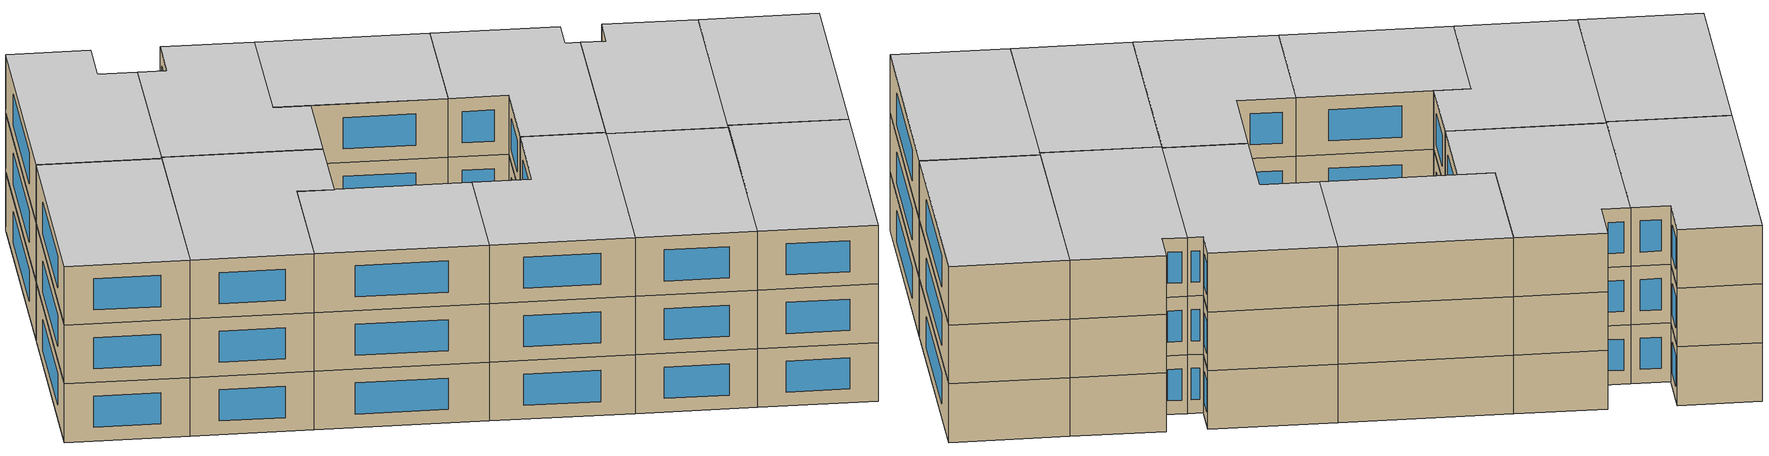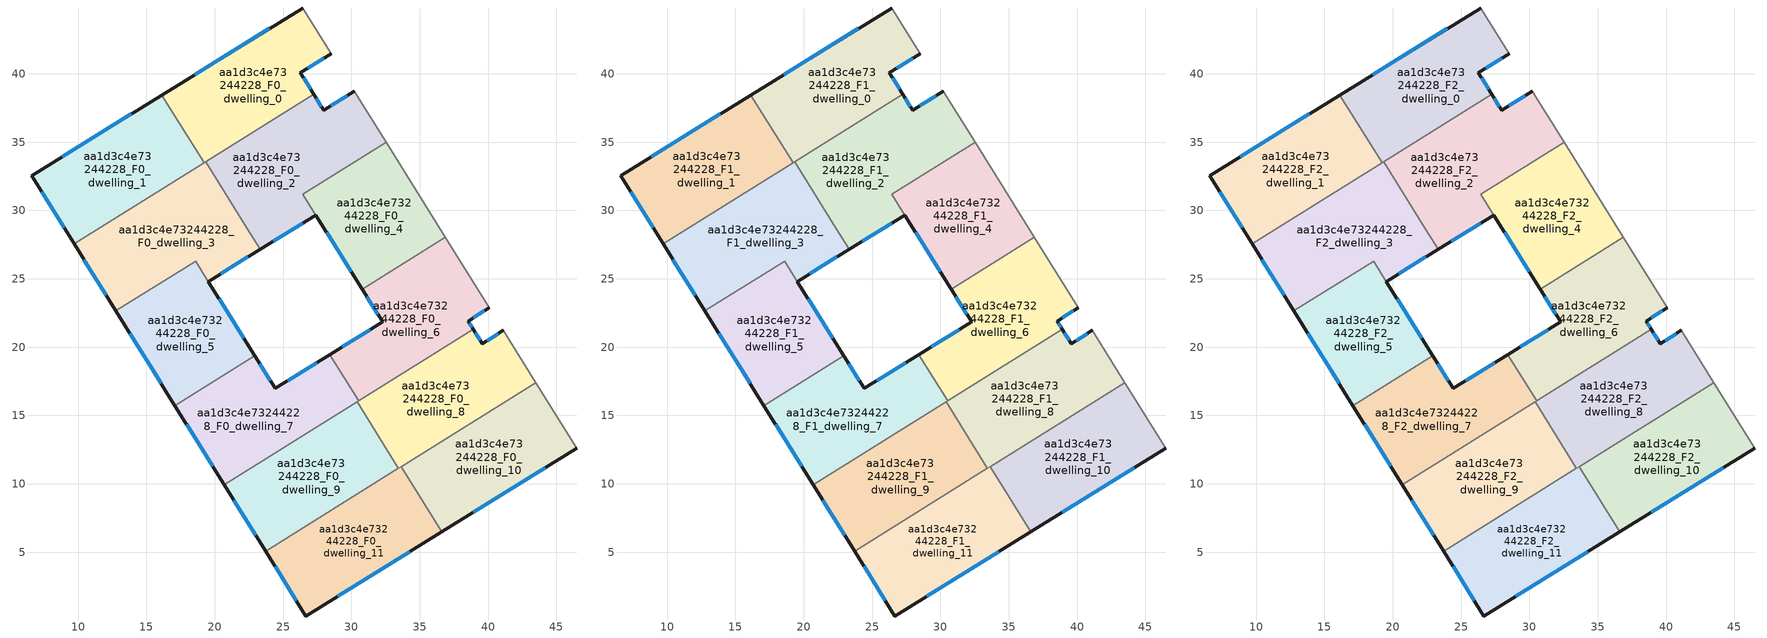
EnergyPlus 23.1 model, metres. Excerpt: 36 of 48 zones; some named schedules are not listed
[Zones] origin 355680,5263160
aa1d3c4e73244228_F0_dwelling_0
 floor ground (EU_floor_Construction): 26.42,44.82 28.52,41.46 26.27,40.07 27.25,38.49 19.22,33.49 16.13,38.44 z0
 wall outside (EU_wall_Construction): 26.42,44.82 16.13,38.44 / 27.25,38.49 26.27,40.07 28.52,41.46 z0:3
 wall adiabatic (EU_wall_Construction): 28.52,41.46 26.42,44.82 z0:3
 wall to aa1d3c4e73244228_F0_dwelling_1 (EU_wall_Construction): 16.13,38.44 19.22,33.49 z0:3
 wall to aa1d3c4e73244228_F0_dwelling_2 (EU_wall_Construction): 19.34,33.56 27.25,38.49 z0:3
 wall to aa1d3c4e73244228_F0_dwelling_3 (EU_wall_Construction): 19.22,33.49 19.34,33.56 z0:3
 window (EU_Window_Construction): 24,43.32 18.55,39.94 / 26.8,40.4 27.99,41.13 / 27.02,38.86 26.5,39.7 z0.7:2.3
aa1d3c4e73244228_F0_dwelling_1
 floor ground (EU_floor_Construction): 16.13,38.44 19.22,33.49 9.71,27.56 6.6,32.55 z0
 wall outside (EU_wall_Construction): 16.13,38.44 6.6,32.55 9.71,27.56 z0:3
 wall to aa1d3c4e73244228_F0_dwelling_3 (EU_wall_Construction): 9.71,27.56 19.22,33.49 z0:3
 window (EU_Window_Construction): 7.33,31.38 8.98,28.73 / 13.89,37.06 8.84,33.93 z0.7:2.3
aa1d3c4e73244228_F0_dwelling_10
 floor ground (EU_floor_Construction): 43.5,17.41 46.49,12.61 36.61,6.48 33.63,11.26 z0
 wall outside (EU_wall_Construction): 36.61,6.48 46.49,12.61 z0:3
 wall adiabatic (EU_wall_Construction): 46.49,12.61 43.5,17.41 z0:3
 wall to aa1d3c4e73244228_F0_dwelling_11 (EU_wall_Construction): 33.63,11.26 36.61,6.48 z0:3
 wall to aa1d3c4e73244228_F0_dwelling_8 (EU_wall_Construction): 43.5,17.41 33.63,11.26 z0:3
 window (EU_Window_Construction): 38.93,7.92 44.17,11.17 z0.7:2.3
aa1d3c4e73244228_F0_dwelling_11
 floor ground (EU_floor_Construction): 33.63,11.26 36.61,6.48 26.67,0.33 23.71,5.08 z0
 wall outside (EU_wall_Construction): 23.71,5.08 26.67,0.33 36.61,6.48 z0:3
 wall to aa1d3c4e73244228_F0_dwelling_9 (EU_wall_Construction): 33.44,11.14 23.71,5.08 z0:3
 wall to aa1d3c4e73244228_F0_dwelling_8 (EU_wall_Construction): 33.63,11.26 33.44,11.14 z0:3
 window (EU_Window_Construction): 29.01,1.77 34.27,5.04 / 24.41,3.97 25.98,1.45 z0.7:2.3
aa1d3c4e73244228_F0_dwelling_2
 floor ground (EU_floor_Construction): 30.22,38.72 32.55,34.97 26.45,31.17 27.39,29.67 23.33,27.15 19.34,33.56 27.25,38.49 27.98,37.33 z0
 wall outside (EU_wall_Construction): 30.22,38.72 27.98,37.33 27.25,38.49 / 23.33,27.15 27.39,29.67 z0:3
 wall adiabatic (EU_wall_Construction): 32.55,34.97 30.22,38.72 z0:3
 wall to aa1d3c4e73244228_F0_dwelling_4 (EU_wall_Construction): 26.45,31.18 32.55,34.97 / 27.39,29.67 26.45,31.17 z0:3
 wall to aa1d3c4e73244228_F0_dwelling_3 (EU_wall_Construction): 19.34,33.56 22.39,28.65 23.32,27.15 z0:3
 window (EU_Window_Construction): 27.81,37.6 27.42,38.22 / 29.69,38.39 28.5,37.65 / 24.28,27.74 26.44,29.08 z0.7:2.3
aa1d3c4e73244228_F0_dwelling_3
 floor ground (EU_floor_Construction): 19.34,33.56 22.39,28.65 23.32,27.15 19.53,24.8 18.6,26.29 12.77,22.65 9.71,27.56 z0
 wall outside (EU_wall_Construction): 19.53,24.8 23.32,27.15 / 9.71,27.56 12.77,22.65 z0:3
 wall to aa1d3c4e73244228_F0_dwelling_5 (EU_wall_Construction): 12.77,22.65 18.6,26.29 19.53,24.8 z0:3
 window (EU_Window_Construction): 20.42,25.35 22.43,26.6 / 10.43,26.41 12.05,23.81 z0.7:2.3
aa1d3c4e73244228_F0_dwelling_4
 floor ground (EU_floor_Construction): 32.55,34.97 36.87,28.04 30.78,24.24 26.45,31.17 z0
 wall outside (EU_wall_Construction): 27.39,29.67 30.78,24.24 z0:3
 wall adiabatic (EU_wall_Construction): 36.87,28.04 32.55,34.97 z0:3
 wall to aa1d3c4e73244228_F0_dwelling_6 (EU_wall_Construction): 30.78,24.24 36.87,28.04 z0:3
 window (EU_Window_Construction): 28.19,28.39 29.98,25.52 z0.7:2.3
aa1d3c4e73244228_F0_dwelling_5
 floor ground (EU_floor_Construction): 18.6,26.29 22.93,19.36 17.09,15.72 12.77,22.65 z0
 wall outside (EU_wall_Construction): 12.77,22.65 17.09,15.72 / 22.93,19.36 19.53,24.8 z0:3
 wall to aa1d3c4e73244228_F0_dwelling_7 (EU_wall_Construction): 17.09,15.72 22.93,19.36 z0:3
 window (EU_Window_Construction): 13.78,21.02 16.07,17.35 / 22.13,20.64 20.33,23.52 z0.7:2.3
aa1d3c4e73244228_F0_dwelling_6
 floor ground (EU_floor_Construction): 36.87,28.04 40.09,22.87 38.54,21.91 38.92,21.3 30.52,16.07 28.41,19.45 32.28,21.84 30.78,24.24 z0
 wall outside (EU_wall_Construction): 30.78,24.24 32.28,21.84 28.41,19.45 / 38.92,21.3 38.54,21.91 40.09,22.87 z0:3
 wall to aa1d3c4e73244228_F0_dwelling_7 (EU_wall_Construction): 28.41,19.45 30.52,16.07 z0:3
 wall adiabatic (EU_wall_Construction): 40.09,22.87 36.87,28.04 z0:3
 wall to aa1d3c4e73244228_F0_dwelling_8 (EU_wall_Construction): 30.52,16.07 38.92,21.3 z0:3
 window (EU_Window_Construction): 31.37,21.28 29.32,20.01 / 31.13,23.68 31.92,22.41 / 38.9,22.14 39.73,22.65 / 38.83,21.44 38.63,21.77 z0.7:2.3
aa1d3c4e73244228_F0_dwelling_7
 floor ground (EU_floor_Construction): 28.41,19.45 30.52,16.07 20.69,9.94 17.09,15.72 22.93,19.36 24.42,16.98 z0
 wall outside (EU_wall_Construction): 28.41,19.45 24.42,16.98 22.93,19.36 / 17.09,15.72 20.69,9.94 z0:3
 wall to aa1d3c4e73244228_F0_dwelling_9 (EU_wall_Construction): 20.69,9.94 30.41,16 z0:3
 wall to aa1d3c4e73244228_F0_dwelling_8 (EU_wall_Construction): 30.41,16 30.52,16.07 z0:3
 window (EU_Window_Construction): 24.07,17.54 23.28,18.8 / 27.48,18.87 25.36,17.56 / 17.93,14.36 19.84,11.3 z0.7:2.3
aa1d3c4e73244228_F0_dwelling_8
 floor ground (EU_floor_Construction): 41.12,21.22 43.5,17.41 33.44,11.14 30.41,16 38.92,21.3 39.57,20.26 z0
 wall outside (EU_wall_Construction): 41.12,21.22 39.57,20.26 38.92,21.3 z0:3
 wall to aa1d3c4e73244228_F0_dwelling_9 (EU_wall_Construction): 30.41,16 33.44,11.14 z0:3
 wall adiabatic (EU_wall_Construction): 43.5,17.41 41.12,21.22 z0:3
 window (EU_Window_Construction): 39.41,20.5 39.07,21.06 / 40.76,21 39.93,20.49 z0.7:2.3
aa1d3c4e73244228_F0_dwelling_9
 floor ground (EU_floor_Construction): 30.41,16 33.44,11.14 23.71,5.08 20.69,9.94 z0
 wall outside (EU_wall_Construction): 20.69,9.94 23.71,5.08 z0:3
 window (EU_Window_Construction): 21.4,8.8 23,6.22 z0.7:2.3
aa1d3c4e73244228_F1_dwelling_0
 floor to aa1d3c4e73244228_F0_dwelling_0 (EU_floor_Construction): 26.42,44.82 28.52,41.46 26.27,40.07 27.25,38.49 19.22,33.49 16.13,38.44 z3
 wall outside (EU_wall_Construction): 26.42,44.82 16.13,38.44 / 27.25,38.49 26.27,40.07 28.52,41.46 z3:6
 wall adiabatic (EU_wall_Construction): 28.52,41.46 26.42,44.82 z3:6
 wall to aa1d3c4e73244228_F1_dwelling_1 (EU_wall_Construction): 16.13,38.44 19.22,33.49 z3:6
 wall to aa1d3c4e73244228_F1_dwelling_2 (EU_wall_Construction): 19.34,33.56 27.25,38.49 z3:6
 wall to aa1d3c4e73244228_F1_dwelling_3 (EU_wall_Construction): 19.22,33.49 19.34,33.56 z3:6
 window (EU_Window_Construction): 24,43.32 18.55,39.94 / 26.8,40.4 27.99,41.13 / 27.02,38.86 26.5,39.7 z3.7:5.3
aa1d3c4e73244228_F1_dwelling_1
 floor to aa1d3c4e73244228_F0_dwelling_1 (EU_floor_Construction): 16.13,38.44 19.22,33.49 9.71,27.56 6.6,32.55 z3
 wall outside (EU_wall_Construction): 16.13,38.44 6.6,32.55 9.71,27.56 z3:6
 wall to aa1d3c4e73244228_F1_dwelling_3 (EU_wall_Construction): 9.71,27.56 19.22,33.49 z3:6
 window (EU_Window_Construction): 7.33,31.38 8.98,28.73 / 13.89,37.06 8.84,33.93 z3.7:5.3
aa1d3c4e73244228_F1_dwelling_10
 floor to aa1d3c4e73244228_F0_dwelling_10 (EU_floor_Construction): 43.5,17.41 46.49,12.61 36.61,6.48 33.63,11.26 z3
 wall outside (EU_wall_Construction): 36.61,6.48 46.49,12.61 z3:6
 wall adiabatic (EU_wall_Construction): 46.49,12.61 43.5,17.41 z3:6
 wall to aa1d3c4e73244228_F1_dwelling_11 (EU_wall_Construction): 33.63,11.26 36.61,6.48 z3:6
 wall to aa1d3c4e73244228_F1_dwelling_8 (EU_wall_Construction): 43.5,17.41 33.63,11.26 z3:6
 window (EU_Window_Construction): 38.93,7.92 44.17,11.17 z3.7:5.3
aa1d3c4e73244228_F1_dwelling_11
 floor to aa1d3c4e73244228_F0_dwelling_11 (EU_floor_Construction): 33.63,11.26 36.61,6.48 26.67,0.33 23.71,5.08 z3
 wall outside (EU_wall_Construction): 23.71,5.08 26.67,0.33 36.61,6.48 z3:6
 wall to aa1d3c4e73244228_F1_dwelling_9 (EU_wall_Construction): 33.44,11.14 23.71,5.08 z3:6
 wall to aa1d3c4e73244228_F1_dwelling_8 (EU_wall_Construction): 33.63,11.26 33.44,11.14 z3:6
 window (EU_Window_Construction): 29.01,1.77 34.27,5.04 / 24.41,3.97 25.98,1.45 z3.7:5.3
aa1d3c4e73244228_F1_dwelling_2
 floor to aa1d3c4e73244228_F0_dwelling_2 (EU_floor_Construction): 30.22,38.72 32.55,34.97 26.45,31.17 27.39,29.67 23.33,27.15 19.34,33.56 27.25,38.49 27.98,37.33 z3
 wall outside (EU_wall_Construction): 30.22,38.72 27.98,37.33 27.25,38.49 / 23.33,27.15 27.39,29.67 z3:6
 wall adiabatic (EU_wall_Construction): 32.55,34.97 30.22,38.72 z3:6
 wall to aa1d3c4e73244228_F1_dwelling_4 (EU_wall_Construction): 26.45,31.18 32.55,34.97 / 27.39,29.67 26.45,31.17 z3:6
 wall to aa1d3c4e73244228_F1_dwelling_3 (EU_wall_Construction): 19.34,33.56 22.39,28.65 23.32,27.15 z3:6
 window (EU_Window_Construction): 27.81,37.6 27.42,38.22 / 29.69,38.39 28.5,37.65 / 24.28,27.74 26.44,29.08 z3.7:5.3
aa1d3c4e73244228_F1_dwelling_3
 floor to aa1d3c4e73244228_F0_dwelling_3 (EU_floor_Construction): 19.34,33.56 22.39,28.65 23.32,27.15 19.53,24.8 18.6,26.29 12.77,22.65 9.71,27.56 z3
 wall outside (EU_wall_Construction): 19.53,24.8 23.32,27.15 / 9.71,27.56 12.77,22.65 z3:6
 wall to aa1d3c4e73244228_F1_dwelling_5 (EU_wall_Construction): 12.77,22.65 18.6,26.29 19.53,24.8 z3:6
 window (EU_Window_Construction): 20.42,25.35 22.43,26.6 / 10.43,26.41 12.05,23.81 z3.7:5.3
aa1d3c4e73244228_F1_dwelling_4
 floor to aa1d3c4e73244228_F0_dwelling_4 (EU_floor_Construction): 32.55,34.97 36.87,28.04 30.78,24.24 26.45,31.18 z3
 wall outside (EU_wall_Construction): 27.39,29.67 30.78,24.24 z3:6
 wall adiabatic (EU_wall_Construction): 36.87,28.04 32.55,34.97 z3:6
 wall to aa1d3c4e73244228_F1_dwelling_6 (EU_wall_Construction): 30.78,24.24 36.87,28.04 z3:6
 window (EU_Window_Construction): 28.19,28.39 29.98,25.52 z3.7:5.3
aa1d3c4e73244228_F1_dwelling_5
 floor to aa1d3c4e73244228_F0_dwelling_5 (EU_floor_Construction): 18.6,26.29 22.93,19.36 17.09,15.72 12.77,22.65 z3
 wall outside (EU_wall_Construction): 12.77,22.65 17.09,15.72 / 22.93,19.36 19.53,24.8 z3:6
 wall to aa1d3c4e73244228_F1_dwelling_7 (EU_wall_Construction): 17.09,15.72 22.93,19.36 z3:6
 window (EU_Window_Construction): 13.78,21.02 16.07,17.35 / 22.13,20.64 20.33,23.52 z3.7:5.3
aa1d3c4e73244228_F1_dwelling_6
 floor to aa1d3c4e73244228_F0_dwelling_6 (EU_floor_Construction): 36.87,28.04 40.09,22.87 38.54,21.91 38.92,21.3 30.52,16.07 28.41,19.45 32.28,21.84 30.78,24.24 z3
 wall outside (EU_wall_Construction): 30.78,24.24 32.28,21.84 28.41,19.45 / 38.92,21.3 38.54,21.91 40.09,22.87 z3:6
 wall to aa1d3c4e73244228_F1_dwelling_7 (EU_wall_Construction): 28.41,19.45 30.52,16.07 z3:6
 wall adiabatic (EU_wall_Construction): 40.09,22.87 36.87,28.04 z3:6
 wall to aa1d3c4e73244228_F1_dwelling_8 (EU_wall_Construction): 30.52,16.07 38.92,21.3 z3:6
 window (EU_Window_Construction): 31.37,21.28 29.32,20.01 / 31.13,23.68 31.92,22.41 / 38.9,22.14 39.73,22.65 / 38.83,21.44 38.63,21.77 z3.7:5.3
aa1d3c4e73244228_F1_dwelling_7
 floor to aa1d3c4e73244228_F0_dwelling_7 (EU_floor_Construction): 28.41,19.45 30.52,16.07 20.69,9.94 17.09,15.72 22.93,19.36 24.42,16.98 z3
 wall outside (EU_wall_Construction): 28.41,19.45 24.42,16.98 22.93,19.36 / 17.09,15.72 20.69,9.94 z3:6
 wall to aa1d3c4e73244228_F1_dwelling_9 (EU_wall_Construction): 20.69,9.94 30.41,16 z3:6
 wall to aa1d3c4e73244228_F1_dwelling_8 (EU_wall_Construction): 30.41,16 30.52,16.07 z3:6
 window (EU_Window_Construction): 24.07,17.54 23.28,18.8 / 27.48,18.87 25.36,17.56 / 17.93,14.36 19.84,11.3 z3.7:5.3
aa1d3c4e73244228_F1_dwelling_8
 floor to aa1d3c4e73244228_F0_dwelling_8 (EU_floor_Construction): 41.12,21.22 43.5,17.41 33.44,11.14 30.41,16 38.92,21.3 39.57,20.26 z3
 wall outside (EU_wall_Construction): 41.12,21.22 39.57,20.26 38.92,21.3 z3:6
 wall to aa1d3c4e73244228_F1_dwelling_9 (EU_wall_Construction): 30.41,16 33.44,11.14 z3:6
 wall adiabatic (EU_wall_Construction): 43.5,17.41 41.12,21.22 z3:6
 window (EU_Window_Construction): 39.41,20.5 39.07,21.06 / 40.76,21 39.93,20.49 z3.7:5.3
aa1d3c4e73244228_F1_dwelling_9
 floor to aa1d3c4e73244228_F0_dwelling_9 (EU_floor_Construction): 30.41,16 33.44,11.14 23.71,5.08 20.69,9.94 z3
 wall outside (EU_wall_Construction): 20.69,9.94 23.71,5.08 z3:6
 window (EU_Window_Construction): 21.4,8.8 23,6.22 z3.7:5.3
aa1d3c4e73244228_F2_dwelling_0
 floor to aa1d3c4e73244228_F1_dwelling_0 (EU_floor_Construction): 26.42,44.82 28.52,41.46 26.27,40.07 27.25,38.49 19.22,33.49 16.13,38.44 z6
 wall outside (EU_wall_Construction): 26.42,44.82 16.13,38.44 / 27.25,38.49 26.27,40.07 28.52,41.46 z6:9
 wall adiabatic (EU_wall_Construction): 28.52,41.46 26.42,44.82 z6:9
 wall to aa1d3c4e73244228_F2_dwelling_1 (EU_wall_Construction): 16.13,38.44 19.22,33.49 z6:9
 wall to aa1d3c4e73244228_F2_dwelling_2 (EU_wall_Construction): 19.34,33.56 27.25,38.49 z6:9
 wall to aa1d3c4e73244228_F2_dwelling_3 (EU_wall_Construction): 19.22,33.49 19.34,33.56 z6:9
 window (EU_Window_Construction): 24,43.32 18.55,39.94 / 26.8,40.4 27.99,41.13 / 27.02,38.86 26.5,39.7 z6.7:8.3
 ceiling to aa1d3c4e73244228_F3_dwelling_0 (EU_floor_Construction): 27.25,38.49 26.27,40.07 28.52,41.46 26.42,44.82 16.13,38.44 19.22,33.49 z9
aa1d3c4e73244228_F2_dwelling_1
 floor to aa1d3c4e73244228_F1_dwelling_1 (EU_floor_Construction): 16.13,38.44 19.22,33.49 9.71,27.56 6.6,32.55 z6
 wall outside (EU_wall_Construction): 16.13,38.44 6.6,32.55 9.71,27.56 z6:9
 wall to aa1d3c4e73244228_F2_dwelling_3 (EU_wall_Construction): 9.71,27.56 19.22,33.49 z6:9
 window (EU_Window_Construction): 7.33,31.38 8.98,28.73 / 13.89,37.06 8.84,33.93 z6.7:8.3
 ceiling to aa1d3c4e73244228_F3_dwelling_1 (EU_floor_Construction): 19.22,33.49 16.13,38.44 6.6,32.55 9.71,27.56 z9
aa1d3c4e73244228_F2_dwelling_10
 floor to aa1d3c4e73244228_F1_dwelling_10 (EU_floor_Construction): 43.5,17.41 46.49,12.61 36.61,6.48 33.63,11.26 z6
 wall outside (EU_wall_Construction): 36.61,6.48 46.49,12.61 z6:9
 wall adiabatic (EU_wall_Construction): 46.49,12.61 43.5,17.41 z6:9
 wall to aa1d3c4e73244228_F2_dwelling_11 (EU_wall_Construction): 33.63,11.26 36.61,6.48 z6:9
 wall to aa1d3c4e73244228_F2_dwelling_8 (EU_wall_Construction): 43.5,17.41 33.63,11.26 z6:9
 window (EU_Window_Construction): 38.93,7.92 44.17,11.17 z6.7:8.3
 ceiling to aa1d3c4e73244228_F3_dwelling_10 (EU_floor_Construction): 46.49,12.61 43.5,17.41 33.63,11.26 36.61,6.48 z9
aa1d3c4e73244228_F2_dwelling_11
 floor to aa1d3c4e73244228_F1_dwelling_11 (EU_floor_Construction): 33.63,11.26 36.61,6.48 26.67,0.33 23.71,5.08 z6
 wall outside (EU_wall_Construction): 23.71,5.08 26.67,0.33 36.61,6.48 z6:9
 wall to aa1d3c4e73244228_F2_dwelling_9 (EU_wall_Construction): 33.44,11.14 23.71,5.08 z6:9
 wall to aa1d3c4e73244228_F2_dwelling_8 (EU_wall_Construction): 33.63,11.26 33.44,11.14 z6:9
 window (EU_Window_Construction): 29.01,1.77 34.27,5.04 / 24.41,3.97 25.98,1.45 z6.7:8.3
 ceiling to aa1d3c4e73244228_F3_dwelling_11 (EU_floor_Construction): 36.61,6.48 33.63,11.26 23.71,5.08 26.67,0.33 z9
aa1d3c4e73244228_F2_dwelling_2
 floor to aa1d3c4e73244228_F1_dwelling_2 (EU_floor_Construction): 30.22,38.72 32.55,34.97 26.45,31.17 27.39,29.67 23.33,27.15 19.34,33.56 27.25,38.49 27.98,37.33 z6
 wall outside (EU_wall_Construction): 30.22,38.72 27.98,37.33 27.25,38.49 / 23.33,27.15 27.39,29.67 z6:9
 wall adiabatic (EU_wall_Construction): 32.55,34.97 30.22,38.72 z6:9
 wall to aa1d3c4e73244228_F2_dwelling_4 (EU_wall_Construction): 26.45,31.18 32.55,34.97 / 27.39,29.67 26.45,31.17 z6:9
 wall to aa1d3c4e73244228_F2_dwelling_3 (EU_wall_Construction): 19.34,33.56 22.39,28.65 23.32,27.15 z6:9
 window (EU_Window_Construction): 27.81,37.6 27.42,38.22 / 29.69,38.39 28.5,37.65 / 24.28,27.74 26.44,29.08 z6.7:8.3
 ceiling to aa1d3c4e73244228_F3_dwelling_2 (EU_floor_Construction): 27.39,29.67 26.45,31.17 32.55,34.97 30.22,38.72 27.98,37.33 27.25,38.49 19.34,33.56 23.33,27.15 z9
aa1d3c4e73244228_F2_dwelling_3
 floor to aa1d3c4e73244228_F1_dwelling_3 (EU_floor_Construction): 19.34,33.56 22.39,28.65 23.32,27.15 19.53,24.8 18.6,26.29 12.77,22.65 9.71,27.56 z6
 wall outside (EU_wall_Construction): 19.53,24.8 23.32,27.15 / 9.71,27.56 12.77,22.65 z6:9
 wall to aa1d3c4e73244228_F2_dwelling_5 (EU_wall_Construction): 12.77,22.65 18.6,26.29 19.53,24.8 z6:9
 window (EU_Window_Construction): 20.42,25.35 22.43,26.6 / 10.43,26.41 12.05,23.81 z6.7:8.3
 ceiling to aa1d3c4e73244228_F3_dwelling_3 (EU_floor_Construction): 19.53,24.8 23.32,27.15 22.39,28.65 19.34,33.56 9.71,27.56 12.77,22.65 18.6,26.29 z9
aa1d3c4e73244228_F2_dwelling_4
 floor to aa1d3c4e73244228_F1_dwelling_4 (EU_floor_Construction): 32.55,34.97 36.87,28.04 30.78,24.24 26.45,31.18 z6
 wall outside (EU_wall_Construction): 27.39,29.67 30.78,24.24 z6:9
 wall adiabatic (EU_wall_Construction): 36.87,28.04 32.55,34.97 z6:9
 wall to aa1d3c4e73244228_F2_dwelling_6 (EU_wall_Construction): 30.78,24.24 36.87,28.04 z6:9
 window (EU_Window_Construction): 28.19,28.39 29.98,25.52 z6.7:8.3
 ceiling to aa1d3c4e73244228_F3_dwelling_4 (EU_floor_Construction): 36.87,28.04 32.55,34.97 26.45,31.18 30.78,24.24 z9
aa1d3c4e73244228_F2_dwelling_5
 floor to aa1d3c4e73244228_F1_dwelling_5 (EU_floor_Construction): 18.6,26.29 22.93,19.36 17.09,15.72 12.77,22.65 z6
 wall outside (EU_wall_Construction): 12.77,22.65 17.09,15.72 / 22.93,19.36 19.53,24.8 z6:9
 wall to aa1d3c4e73244228_F2_dwelling_7 (EU_wall_Construction): 17.09,15.72 22.93,19.36 z6:9
 window (EU_Window_Construction): 13.78,21.02 16.07,17.35 / 22.13,20.64 20.33,23.52 z6.7:8.3
 ceiling to aa1d3c4e73244228_F3_dwelling_5 (EU_floor_Construction): 22.93,19.36 18.6,26.29 12.77,22.65 17.09,15.72 z9
aa1d3c4e73244228_F2_dwelling_6
 floor to aa1d3c4e73244228_F1_dwelling_6 (EU_floor_Construction): 36.87,28.04 40.09,22.87 38.54,21.91 38.92,21.3 30.52,16.07 28.41,19.45 32.28,21.84 30.78,24.24 z6
 wall outside (EU_wall_Construction): 30.78,24.24 32.28,21.84 28.41,19.45 / 38.92,21.3 38.54,21.91 40.09,22.87 z6:9
 wall to aa1d3c4e73244228_F2_dwelling_7 (EU_wall_Construction): 28.41,19.45 30.52,16.07 z6:9
 wall adiabatic (EU_wall_Construction): 40.09,22.87 36.87,28.04 z6:9
 wall to aa1d3c4e73244228_F2_dwelling_8 (EU_wall_Construction): 30.52,16.07 38.92,21.3 z6:9
 window (EU_Window_Construction): 31.37,21.28 29.32,20.01 / 31.13,23.68 31.92,22.41 / 38.9,22.14 39.73,22.65 / 38.83,21.44 38.63,21.77 z6.7:8.3
 ceiling to aa1d3c4e73244228_F3_dwelling_6 (EU_floor_Construction): 38.92,21.3 38.54,21.91 40.09,22.87 36.87,28.04 30.78,24.24 32.28,21.84 28.41,19.45 30.52,16.07 z9
aa1d3c4e73244228_F2_dwelling_7
 floor to aa1d3c4e73244228_F1_dwelling_7 (EU_floor_Construction): 28.41,19.45 30.52,16.07 20.69,9.94 17.09,15.72 22.93,19.36 24.42,16.98 z6
 wall outside (EU_wall_Construction): 28.41,19.45 24.42,16.98 22.93,19.36 / 17.09,15.72 20.69,9.94 z6:9
 wall to aa1d3c4e73244228_F2_dwelling_9 (EU_wall_Construction): 20.69,9.94 30.41,16 z6:9
 wall to aa1d3c4e73244228_F2_dwelling_8 (EU_wall_Construction): 30.41,16 30.52,16.07 z6:9
 window (EU_Window_Construction): 24.07,17.54 23.28,18.8 / 27.48,18.87 25.36,17.56 / 17.93,14.36 19.84,11.3 z6.7:8.3
 ceiling to aa1d3c4e73244228_F3_dwelling_7 (EU_floor_Construction): 30.52,16.07 28.41,19.45 24.42,16.98 22.93,19.36 17.09,15.72 20.69,9.94 z9
aa1d3c4e73244228_F2_dwelling_8
 floor to aa1d3c4e73244228_F1_dwelling_8 (EU_floor_Construction): 41.12,21.22 43.5,17.41 33.44,11.14 30.41,16 38.92,21.3 39.57,20.26 z6
 wall outside (EU_wall_Construction): 41.12,21.22 39.57,20.26 38.92,21.3 z6:9
 wall to aa1d3c4e73244228_F2_dwelling_9 (EU_wall_Construction): 30.41,16 33.44,11.14 z6:9
 wall adiabatic (EU_wall_Construction): 43.5,17.41 41.12,21.22 z6:9
 window (EU_Window_Construction): 39.41,20.5 39.07,21.06 / 40.76,21 39.93,20.49 z6.7:8.3
 ceiling to aa1d3c4e73244228_F3_dwelling_8 (EU_floor_Construction): 43.5,17.41 41.12,21.22 39.57,20.26 38.92,21.3 30.41,16 33.44,11.14 z9
aa1d3c4e73244228_F2_dwelling_9
 floor to aa1d3c4e73244228_F1_dwelling_9 (EU_floor_Construction): 30.41,16 33.44,11.14 23.71,5.08 20.69,9.94 z6
 wall outside (EU_wall_Construction): 20.69,9.94 23.71,5.08 z6:9
 window (EU_Window_Construction): 21.4,8.8 23,6.22 z6.7:8.3
 ceiling to aa1d3c4e73244228_F3_dwelling_9 (EU_floor_Construction): 33.44,11.14 30.41,16 20.69,9.94 23.71,5.08 z9
[Building]
EU S2 Campaign: North Axis=0; Terrain=City; Solar Distribution=FullExterior
[Site:Location]
Budapest.Ferenc.Liszt.Intl.AP: Latitude=47.437; Longitude=19.256; Time Zone=1; Elevation=185
[SizingPeriod:WeatherFileDays]
AnnualSizingPeriod: Begin Month=1; Begin Day of Month=1; End Month=12; End Day of Month=31; Day of Week for Start Day=Monday; Use Weather File Daylight Saving Period=No; Use Weather File Rain and Snow Indicators=No
[MATERIAL]
EU_InternalMass_Material: Roughness=MediumRough; Thickness=0.1; Conductivity=1; Density=1800; Specific Heat=900; Thermal Absorptance=0.9; Solar Absorptance=0.7; Visible Absorptance=0.7
[MATERIAL:NOMASS] Roughness=MediumRough; Thermal Absorptance=0.9; Solar Absorptance=0.7; Visible Absorptance=0.7
Name | Thermal Resistance
EU_wall_NoMass | 0.832559
EU_floor_NoMass | 0.872794
[WINDOWMATERIAL:SIMPLEGLAZINGSYSTEM]
EU_Window_SimpleGlazing: UFactor=2.79869; Solar Heat Gain Coefficient=0.75; Visible Transmittance=0.75
[CONSTRUCTION]
EU_wall_Construction: EU_wall_NoMass
EU_floor_Construction: EU_floor_NoMass
EU_Window_Construction: EU_Window_SimpleGlazing
EU_InternalMass_Construction: EU_InternalMass_Material
[ZONE] Type=1; Multiplier=1; Ceiling Height=autocalculate; Floor Area=autocalculate; Part of Total Floor Area=Yes
Name | Volume
aa1d3c4e73244228_F0_dwelling_0; aa1d3c4e73244228_F1_dwelling_0; aa1d3c4e73244228_F2_dwelling_0 | 196.827
aa1d3c4e73244228_F0_dwelling_1; aa1d3c4e73244228_F1_dwelling_1; aa1d3c4e73244228_F2_dwelling_1 | 196.822
aa1d3c4e73244228_F0_dwelling_10; aa1d3c4e73244228_F1_dwelling_10; aa1d3c4e73244228_F2_dwelling_10 | 196.819
aa1d3c4e73244228_F0_dwelling_11; aa1d3c4e73244228_F1_dwelling_11; aa1d3c4e73244228_F2_dwelling_11 | 196.826
aa1d3c4e73244228_F0_dwelling_2; aa1d3c4e73244228_F1_dwelling_2; aa1d3c4e73244228_F2_dwelling_2 | 222.179
aa1d3c4e73244228_F0_dwelling_3; aa1d3c4e73244228_F1_dwelling_3; aa1d3c4e73244228_F2_dwelling_3 | 220.325
aa1d3c4e73244228_F0_dwelling_4 | 176.12
aa1d3c4e73244228_F1_dwelling_4; aa1d3c4e73244228_F2_dwelling_4 | 176.064
aa1d3c4e73244228_F0_dwelling_5; aa1d3c4e73244228_F1_dwelling_5; aa1d3c4e73244228_F2_dwelling_5 | 168.609
aa1d3c4e73244228_F0_dwelling_6; aa1d3c4e73244228_F1_dwelling_6; aa1d3c4e73244228_F2_dwelling_6 | 196.818
aa1d3c4e73244228_F0_dwelling_7; aa1d3c4e73244228_F1_dwelling_7; aa1d3c4e73244228_F2_dwelling_7 | 196.813
aa1d3c4e73244228_F0_dwelling_8; aa1d3c4e73244228_F1_dwelling_8; aa1d3c4e73244228_F2_dwelling_8 | 196.812
aa1d3c4e73244228_F0_dwelling_9; aa1d3c4e73244228_F1_dwelling_9; aa1d3c4e73244228_F2_dwelling_9 | 196.832
[INTERNALMASS] Construction=EU_InternalMass_Construction
Name | Zone or ZoneList | Surface Area
aa1d3c4e73244228_F0_dwelling_0_EU_InternalMass | aa1d3c4e73244228_F0_dwelling_0 | 65.6088
aa1d3c4e73244228_F0_dwelling_1_EU_InternalMass | aa1d3c4e73244228_F0_dwelling_1 | 65.6074
aa1d3c4e73244228_F0_dwelling_2_EU_InternalMass | aa1d3c4e73244228_F0_dwelling_2 | 74.0635
aa1d3c4e73244228_F0_dwelling_3_EU_InternalMass | aa1d3c4e73244228_F0_dwelling_3 | 73.4478
aa1d3c4e73244228_F0_dwelling_4_EU_InternalMass | aa1d3c4e73244228_F0_dwelling_4 | 58.7086
aa1d3c4e73244228_F0_dwelling_5_EU_InternalMass | aa1d3c4e73244228_F0_dwelling_5 | 56.2038
aa1d3c4e73244228_F0_dwelling_6_EU_InternalMass | aa1d3c4e73244228_F0_dwelling_6 | 65.606
aa1d3c4e73244228_F0_dwelling_7_EU_InternalMass | aa1d3c4e73244228_F0_dwelling_7 | 65.6043
aa1d3c4e73244228_F0_dwelling_8_EU_InternalMass | aa1d3c4e73244228_F0_dwelling_8 | 65.6038
aa1d3c4e73244228_F0_dwelling_9_EU_InternalMass | aa1d3c4e73244228_F0_dwelling_9 | 65.6108
aa1d3c4e73244228_F0_dwelling_10_EU_InternalMass | aa1d3c4e73244228_F0_dwelling_10 | 65.6065
aa1d3c4e73244228_F0_dwelling_11_EU_InternalMass | aa1d3c4e73244228_F0_dwelling_11 | 65.6087
aa1d3c4e73244228_F1_dwelling_0_EU_InternalMass | aa1d3c4e73244228_F1_dwelling_0 | 65.6088
aa1d3c4e73244228_F1_dwelling_1_EU_InternalMass | aa1d3c4e73244228_F1_dwelling_1 | 65.6074
aa1d3c4e73244228_F1_dwelling_2_EU_InternalMass | aa1d3c4e73244228_F1_dwelling_2 | 74.0635
aa1d3c4e73244228_F1_dwelling_3_EU_InternalMass | aa1d3c4e73244228_F1_dwelling_3 | 73.4478
aa1d3c4e73244228_F1_dwelling_4_EU_InternalMass | aa1d3c4e73244228_F1_dwelling_4 | 58.7086
aa1d3c4e73244228_F1_dwelling_5_EU_InternalMass | aa1d3c4e73244228_F1_dwelling_5 | 56.2038
aa1d3c4e73244228_F1_dwelling_6_EU_InternalMass | aa1d3c4e73244228_F1_dwelling_6 | 65.606
aa1d3c4e73244228_F1_dwelling_7_EU_InternalMass | aa1d3c4e73244228_F1_dwelling_7 | 65.6043
aa1d3c4e73244228_F1_dwelling_8_EU_InternalMass | aa1d3c4e73244228_F1_dwelling_8 | 65.6038
aa1d3c4e73244228_F1_dwelling_9_EU_InternalMass | aa1d3c4e73244228_F1_dwelling_9 | 65.6108
aa1d3c4e73244228_F1_dwelling_10_EU_InternalMass | aa1d3c4e73244228_F1_dwelling_10 | 65.6065
aa1d3c4e73244228_F1_dwelling_11_EU_InternalMass | aa1d3c4e73244228_F1_dwelling_11 | 65.6087
aa1d3c4e73244228_F2_dwelling_0_EU_InternalMass | aa1d3c4e73244228_F2_dwelling_0 | 65.6088
aa1d3c4e73244228_F2_dwelling_1_EU_InternalMass | aa1d3c4e73244228_F2_dwelling_1 | 65.6074
aa1d3c4e73244228_F2_dwelling_2_EU_InternalMass | aa1d3c4e73244228_F2_dwelling_2 | 74.0635
aa1d3c4e73244228_F2_dwelling_3_EU_InternalMass | aa1d3c4e73244228_F2_dwelling_3 | 73.4478
aa1d3c4e73244228_F2_dwelling_4_EU_InternalMass | aa1d3c4e73244228_F2_dwelling_4 | 58.7086
aa1d3c4e73244228_F2_dwelling_5_EU_InternalMass | aa1d3c4e73244228_F2_dwelling_5 | 56.2038
aa1d3c4e73244228_F2_dwelling_6_EU_InternalMass | aa1d3c4e73244228_F2_dwelling_6 | 65.606
aa1d3c4e73244228_F2_dwelling_7_EU_InternalMass | aa1d3c4e73244228_F2_dwelling_7 | 65.6043
aa1d3c4e73244228_F2_dwelling_8_EU_InternalMass | aa1d3c4e73244228_F2_dwelling_8 | 65.6038
aa1d3c4e73244228_F2_dwelling_9_EU_InternalMass | aa1d3c4e73244228_F2_dwelling_9 | 65.6108
aa1d3c4e73244228_F2_dwelling_10_EU_InternalMass | aa1d3c4e73244228_F2_dwelling_10 | 65.6065
aa1d3c4e73244228_F2_dwelling_11_EU_InternalMass | aa1d3c4e73244228_F2_dwelling_11 | 65.6087
[OTHEREQUIPMENT] Fuel Type=Electricity; Design Level Calculation Method=Watts/Area; Power per Zone Floor Area=1; Fraction Latent=0; Fraction Radiant=0; Fraction Lost=0; Carbon Dioxide Generation Rate=0; EndUse Subcategory=EU_Step8_InternalGains
Name | Zone or ZoneList or Space or SpaceList | Schedule
EU_Step8_InternalGain_aa1d3c4e73244228_F0_dwelling_0_f000 | aa1d3c4e73244228_F0_dwelling_0 | EU_Step8_GainSchedule_aa1d3c4e73244228_F0_dwelling_0_f000
EU_Step8_InternalGain_aa1d3c4e73244228_F0_dwelling_1_f000 | aa1d3c4e73244228_F0_dwelling_1 | EU_Step8_GainSchedule_aa1d3c4e73244228_F0_dwelling_1_f000
EU_Step8_InternalGain_aa1d3c4e73244228_F0_dwelling_2_f000 | aa1d3c4e73244228_F0_dwelling_2 | EU_Step8_GainSchedule_aa1d3c4e73244228_F0_dwelling_2_f000
EU_Step8_InternalGain_aa1d3c4e73244228_F0_dwelling_3_f000 | aa1d3c4e73244228_F0_dwelling_3 | EU_Step8_GainSchedule_aa1d3c4e73244228_F0_dwelling_3_f000
EU_Step8_InternalGain_aa1d3c4e73244228_F0_dwelling_4_f000 | aa1d3c4e73244228_F0_dwelling_4 | EU_Step8_GainSchedule_aa1d3c4e73244228_F0_dwelling_4_f000
EU_Step8_InternalGain_aa1d3c4e73244228_F0_dwelling_5_f000 | aa1d3c4e73244228_F0_dwelling_5 | EU_Step8_GainSchedule_aa1d3c4e73244228_F0_dwelling_5_f000
EU_Step8_InternalGain_aa1d3c4e73244228_F0_dwelling_6_f000 | aa1d3c4e73244228_F0_dwelling_6 | EU_Step8_GainSchedule_aa1d3c4e73244228_F0_dwelling_6_f000
EU_Step8_InternalGain_aa1d3c4e73244228_F0_dwelling_7_f000 | aa1d3c4e73244228_F0_dwelling_7 | EU_Step8_GainSchedule_aa1d3c4e73244228_F0_dwelling_7_f000
EU_Step8_InternalGain_aa1d3c4e73244228_F0_dwelling_8_f000 | aa1d3c4e73244228_F0_dwelling_8 | EU_Step8_GainSchedule_aa1d3c4e73244228_F0_dwelling_8_f000
EU_Step8_InternalGain_aa1d3c4e73244228_F0_dwelling_9_f000 | aa1d3c4e73244228_F0_dwelling_9 | EU_Step8_GainSchedule_aa1d3c4e73244228_F0_dwelling_9_f000
EU_Step8_InternalGain_aa1d3c4e73244228_F0_dwelling_10_f000 | aa1d3c4e73244228_F0_dwelling_10 | EU_Step8_GainSchedule_aa1d3c4e73244228_F0_dwelling_10_f000
EU_Step8_InternalGain_aa1d3c4e73244228_F0_dwelling_11_f000 | aa1d3c4e73244228_F0_dwelling_11 | EU_Step8_GainSchedule_aa1d3c4e73244228_F0_dwelling_11_f000
EU_Step8_InternalGain_aa1d3c4e73244228_F1_dwelling_0_f000 | aa1d3c4e73244228_F1_dwelling_0 | EU_Step8_GainSchedule_aa1d3c4e73244228_F1_dwelling_0_f000
EU_Step8_InternalGain_aa1d3c4e73244228_F1_dwelling_1_f000 | aa1d3c4e73244228_F1_dwelling_1 | EU_Step8_GainSchedule_aa1d3c4e73244228_F1_dwelling_1_f000
EU_Step8_InternalGain_aa1d3c4e73244228_F1_dwelling_2_f000 | aa1d3c4e73244228_F1_dwelling_2 | EU_Step8_GainSchedule_aa1d3c4e73244228_F1_dwelling_2_f000
EU_Step8_InternalGain_aa1d3c4e73244228_F1_dwelling_3_f000 | aa1d3c4e73244228_F1_dwelling_3 | EU_Step8_GainSchedule_aa1d3c4e73244228_F1_dwelling_3_f000
EU_Step8_InternalGain_aa1d3c4e73244228_F1_dwelling_4_f000 | aa1d3c4e73244228_F1_dwelling_4 | EU_Step8_GainSchedule_aa1d3c4e73244228_F1_dwelling_4_f000
EU_Step8_InternalGain_aa1d3c4e73244228_F1_dwelling_5_f000 | aa1d3c4e73244228_F1_dwelling_5 | EU_Step8_GainSchedule_aa1d3c4e73244228_F1_dwelling_5_f000
EU_Step8_InternalGain_aa1d3c4e73244228_F1_dwelling_6_f000 | aa1d3c4e73244228_F1_dwelling_6 | EU_Step8_GainSchedule_aa1d3c4e73244228_F1_dwelling_6_f000
EU_Step8_InternalGain_aa1d3c4e73244228_F1_dwelling_7_f000 | aa1d3c4e73244228_F1_dwelling_7 | EU_Step8_GainSchedule_aa1d3c4e73244228_F1_dwelling_7_f000
EU_Step8_InternalGain_aa1d3c4e73244228_F1_dwelling_8_f000 | aa1d3c4e73244228_F1_dwelling_8 | EU_Step8_GainSchedule_aa1d3c4e73244228_F1_dwelling_8_f000
EU_Step8_InternalGain_aa1d3c4e73244228_F1_dwelling_9_f000 | aa1d3c4e73244228_F1_dwelling_9 | EU_Step8_GainSchedule_aa1d3c4e73244228_F1_dwelling_9_f000
EU_Step8_InternalGain_aa1d3c4e73244228_F1_dwelling_10_f000 | aa1d3c4e73244228_F1_dwelling_10 | EU_Step8_GainSchedule_aa1d3c4e73244228_F1_dwelling_10_f000
EU_Step8_InternalGain_aa1d3c4e73244228_F1_dwelling_11_f000 | aa1d3c4e73244228_F1_dwelling_11 | EU_Step8_GainSchedule_aa1d3c4e73244228_F1_dwelling_11_f000
EU_Step8_InternalGain_aa1d3c4e73244228_F2_dwelling_0_f000 | aa1d3c4e73244228_F2_dwelling_0 | EU_Step8_GainSchedule_aa1d3c4e73244228_F2_dwelling_0_f000
EU_Step8_InternalGain_aa1d3c4e73244228_F2_dwelling_1_f000 | aa1d3c4e73244228_F2_dwelling_1 | EU_Step8_GainSchedule_aa1d3c4e73244228_F2_dwelling_1_f000
EU_Step8_InternalGain_aa1d3c4e73244228_F2_dwelling_2_f000 | aa1d3c4e73244228_F2_dwelling_2 | EU_Step8_GainSchedule_aa1d3c4e73244228_F2_dwelling_2_f000
EU_Step8_InternalGain_aa1d3c4e73244228_F2_dwelling_3_f000 | aa1d3c4e73244228_F2_dwelling_3 | EU_Step8_GainSchedule_aa1d3c4e73244228_F2_dwelling_3_f000
EU_Step8_InternalGain_aa1d3c4e73244228_F2_dwelling_4_f000 | aa1d3c4e73244228_F2_dwelling_4 | EU_Step8_GainSchedule_aa1d3c4e73244228_F2_dwelling_4_f000
EU_Step8_InternalGain_aa1d3c4e73244228_F2_dwelling_5_f000 | aa1d3c4e73244228_F2_dwelling_5 | EU_Step8_GainSchedule_aa1d3c4e73244228_F2_dwelling_5_f000
EU_Step8_InternalGain_aa1d3c4e73244228_F2_dwelling_6_f000 | aa1d3c4e73244228_F2_dwelling_6 | EU_Step8_GainSchedule_aa1d3c4e73244228_F2_dwelling_6_f000
EU_Step8_InternalGain_aa1d3c4e73244228_F2_dwelling_7_f000 | aa1d3c4e73244228_F2_dwelling_7 | EU_Step8_GainSchedule_aa1d3c4e73244228_F2_dwelling_7_f000
EU_Step8_InternalGain_aa1d3c4e73244228_F2_dwelling_8_f000 | aa1d3c4e73244228_F2_dwelling_8 | EU_Step8_GainSchedule_aa1d3c4e73244228_F2_dwelling_8_f000
EU_Step8_InternalGain_aa1d3c4e73244228_F2_dwelling_9_f000 | aa1d3c4e73244228_F2_dwelling_9 | EU_Step8_GainSchedule_aa1d3c4e73244228_F2_dwelling_9_f000
EU_Step8_InternalGain_aa1d3c4e73244228_F2_dwelling_10_f000 | aa1d3c4e73244228_F2_dwelling_10 | EU_Step8_GainSchedule_aa1d3c4e73244228_F2_dwelling_10_f000
EU_Step8_InternalGain_aa1d3c4e73244228_F2_dwelling_11_f000 | aa1d3c4e73244228_F2_dwelling_11 | EU_Step8_GainSchedule_aa1d3c4e73244228_F2_dwelling_11_f000
[ZONEVENTILATION:DESIGNFLOWRATE] Schedule=EU_AlwaysOn; Design Flow Rate Calculation Method=AirChanges/Hour; Air Changes per Hour=0.475469; Ventilation Type=Natural; Fan Pressure Rise=0; Fan Total Efficiency=1; Constant Term Coefficient=1; Temperature Term Coefficient=0; Velocity Term Coefficient=0; Velocity Squared Term Coefficient=0; Minimum Indoor Temperature=-100; Maximum Indoor Temperature=100; Delta Temperature=-100; Minimum Outdoor Temperature=-100; Maximum Outdoor Temperature=100; Maximum Wind Speed=40
Name | Zone or ZoneList or Space or SpaceList
EU_ConstantAir_aa1d3c4e73244228_F0_dwelling_0 | aa1d3c4e73244228_F0_dwelling_0
EU_ConstantAir_aa1d3c4e73244228_F0_dwelling_1 | aa1d3c4e73244228_F0_dwelling_1
EU_ConstantAir_aa1d3c4e73244228_F0_dwelling_2 | aa1d3c4e73244228_F0_dwelling_2
EU_ConstantAir_aa1d3c4e73244228_F0_dwelling_3 | aa1d3c4e73244228_F0_dwelling_3
EU_ConstantAir_aa1d3c4e73244228_F0_dwelling_4 | aa1d3c4e73244228_F0_dwelling_4
EU_ConstantAir_aa1d3c4e73244228_F0_dwelling_5 | aa1d3c4e73244228_F0_dwelling_5
EU_ConstantAir_aa1d3c4e73244228_F0_dwelling_6 | aa1d3c4e73244228_F0_dwelling_6
EU_ConstantAir_aa1d3c4e73244228_F0_dwelling_7 | aa1d3c4e73244228_F0_dwelling_7
EU_ConstantAir_aa1d3c4e73244228_F0_dwelling_8 | aa1d3c4e73244228_F0_dwelling_8
EU_ConstantAir_aa1d3c4e73244228_F0_dwelling_9 | aa1d3c4e73244228_F0_dwelling_9
EU_ConstantAir_aa1d3c4e73244228_F0_dwelling_10 | aa1d3c4e73244228_F0_dwelling_10
EU_ConstantAir_aa1d3c4e73244228_F0_dwelling_11 | aa1d3c4e73244228_F0_dwelling_11
EU_ConstantAir_aa1d3c4e73244228_F1_dwelling_0 | aa1d3c4e73244228_F1_dwelling_0
EU_ConstantAir_aa1d3c4e73244228_F1_dwelling_1 | aa1d3c4e73244228_F1_dwelling_1
EU_ConstantAir_aa1d3c4e73244228_F1_dwelling_2 | aa1d3c4e73244228_F1_dwelling_2
EU_ConstantAir_aa1d3c4e73244228_F1_dwelling_3 | aa1d3c4e73244228_F1_dwelling_3
EU_ConstantAir_aa1d3c4e73244228_F1_dwelling_4 | aa1d3c4e73244228_F1_dwelling_4
EU_ConstantAir_aa1d3c4e73244228_F1_dwelling_5 | aa1d3c4e73244228_F1_dwelling_5
EU_ConstantAir_aa1d3c4e73244228_F1_dwelling_6 | aa1d3c4e73244228_F1_dwelling_6
EU_ConstantAir_aa1d3c4e73244228_F1_dwelling_7 | aa1d3c4e73244228_F1_dwelling_7
EU_ConstantAir_aa1d3c4e73244228_F1_dwelling_8 | aa1d3c4e73244228_F1_dwelling_8
EU_ConstantAir_aa1d3c4e73244228_F1_dwelling_9 | aa1d3c4e73244228_F1_dwelling_9
EU_ConstantAir_aa1d3c4e73244228_F1_dwelling_10 | aa1d3c4e73244228_F1_dwelling_10
EU_ConstantAir_aa1d3c4e73244228_F1_dwelling_11 | aa1d3c4e73244228_F1_dwelling_11
EU_ConstantAir_aa1d3c4e73244228_F2_dwelling_0 | aa1d3c4e73244228_F2_dwelling_0
EU_ConstantAir_aa1d3c4e73244228_F2_dwelling_1 | aa1d3c4e73244228_F2_dwelling_1
EU_ConstantAir_aa1d3c4e73244228_F2_dwelling_2 | aa1d3c4e73244228_F2_dwelling_2
EU_ConstantAir_aa1d3c4e73244228_F2_dwelling_3 | aa1d3c4e73244228_F2_dwelling_3
EU_ConstantAir_aa1d3c4e73244228_F2_dwelling_4 | aa1d3c4e73244228_F2_dwelling_4
EU_ConstantAir_aa1d3c4e73244228_F2_dwelling_5 | aa1d3c4e73244228_F2_dwelling_5
EU_ConstantAir_aa1d3c4e73244228_F2_dwelling_6 | aa1d3c4e73244228_F2_dwelling_6
EU_ConstantAir_aa1d3c4e73244228_F2_dwelling_7 | aa1d3c4e73244228_F2_dwelling_7
EU_ConstantAir_aa1d3c4e73244228_F2_dwelling_8 | aa1d3c4e73244228_F2_dwelling_8
EU_ConstantAir_aa1d3c4e73244228_F2_dwelling_9 | aa1d3c4e73244228_F2_dwelling_9
EU_ConstantAir_aa1d3c4e73244228_F2_dwelling_10 | aa1d3c4e73244228_F2_dwelling_10
EU_ConstantAir_aa1d3c4e73244228_F2_dwelling_11 | aa1d3c4e73244228_F2_dwelling_11
[HVACTEMPLATE:ZONE:IDEALLOADSAIRSYSTEM] System Availability Schedule=EU_AlwaysOn; Maximum Heating Supply Air Temperature=50; Minimum Cooling Supply Air Temperature=13; Maximum Heating Supply Air Humidity Ratio=0.0156; Minimum Cooling Supply Air Humidity Ratio=0.0077; Heating Limit=NoLimit; Cooling Limit=NoLimit; Heating Availability Schedule=EU_AlwaysOn; Cooling Availability Schedule=EU_CoolingOff; Dehumidification Control Type=ConstantSensibleHeatRatio; Cooling Sensible Heat Ratio=0.7; Dehumidification Setpoint=60; Humidification Control Type=None; Humidification Setpoint=30; Outdoor Air Method=None; Outdoor Air Flow Rate per Person=0.00944; Outdoor Air Flow Rate per Zone Floor Area=0; Outdoor Air Flow Rate per Zone=0; Demand Controlled Ventilation Type=None; Outdoor Air Economizer Type=NoEconomizer; Heat Recovery Type=None; Sensible Heat Recovery Effectiveness=0.7; Latent Heat Recovery Effectiveness=0.65
Name | Template Thermostat
aa1d3c4e73244228_F0_dwelling_0 | EU_HeatOnly_aa1d3c4e73244228_F0_dwelling_0
aa1d3c4e73244228_F0_dwelling_1 | EU_HeatOnly_aa1d3c4e73244228_F0_dwelling_1
aa1d3c4e73244228_F0_dwelling_2 | EU_HeatOnly_aa1d3c4e73244228_F0_dwelling_2
aa1d3c4e73244228_F0_dwelling_3 | EU_HeatOnly_aa1d3c4e73244228_F0_dwelling_3
aa1d3c4e73244228_F0_dwelling_4 | EU_HeatOnly_aa1d3c4e73244228_F0_dwelling_4
aa1d3c4e73244228_F0_dwelling_5 | EU_HeatOnly_aa1d3c4e73244228_F0_dwelling_5
aa1d3c4e73244228_F0_dwelling_6 | EU_HeatOnly_aa1d3c4e73244228_F0_dwelling_6
aa1d3c4e73244228_F0_dwelling_7 | EU_HeatOnly_aa1d3c4e73244228_F0_dwelling_7
aa1d3c4e73244228_F0_dwelling_8 | EU_HeatOnly_aa1d3c4e73244228_F0_dwelling_8
aa1d3c4e73244228_F0_dwelling_9 | EU_HeatOnly_aa1d3c4e73244228_F0_dwelling_9
aa1d3c4e73244228_F0_dwelling_10 | EU_HeatOnly_aa1d3c4e73244228_F0_dwelling_10
aa1d3c4e73244228_F0_dwelling_11 | EU_HeatOnly_aa1d3c4e73244228_F0_dwelling_11
aa1d3c4e73244228_F1_dwelling_0 | EU_HeatOnly_aa1d3c4e73244228_F1_dwelling_0
aa1d3c4e73244228_F1_dwelling_1 | EU_HeatOnly_aa1d3c4e73244228_F1_dwelling_1
aa1d3c4e73244228_F1_dwelling_2 | EU_HeatOnly_aa1d3c4e73244228_F1_dwelling_2
aa1d3c4e73244228_F1_dwelling_3 | EU_HeatOnly_aa1d3c4e73244228_F1_dwelling_3
aa1d3c4e73244228_F1_dwelling_4 | EU_HeatOnly_aa1d3c4e73244228_F1_dwelling_4
aa1d3c4e73244228_F1_dwelling_5 | EU_HeatOnly_aa1d3c4e73244228_F1_dwelling_5
aa1d3c4e73244228_F1_dwelling_6 | EU_HeatOnly_aa1d3c4e73244228_F1_dwelling_6
aa1d3c4e73244228_F1_dwelling_7 | EU_HeatOnly_aa1d3c4e73244228_F1_dwelling_7
aa1d3c4e73244228_F1_dwelling_8 | EU_HeatOnly_aa1d3c4e73244228_F1_dwelling_8
aa1d3c4e73244228_F1_dwelling_9 | EU_HeatOnly_aa1d3c4e73244228_F1_dwelling_9
aa1d3c4e73244228_F1_dwelling_10 | EU_HeatOnly_aa1d3c4e73244228_F1_dwelling_10
aa1d3c4e73244228_F1_dwelling_11 | EU_HeatOnly_aa1d3c4e73244228_F1_dwelling_11
aa1d3c4e73244228_F2_dwelling_0 | EU_HeatOnly_aa1d3c4e73244228_F2_dwelling_0
aa1d3c4e73244228_F2_dwelling_1 | EU_HeatOnly_aa1d3c4e73244228_F2_dwelling_1
aa1d3c4e73244228_F2_dwelling_2 | EU_HeatOnly_aa1d3c4e73244228_F2_dwelling_2
aa1d3c4e73244228_F2_dwelling_3 | EU_HeatOnly_aa1d3c4e73244228_F2_dwelling_3
aa1d3c4e73244228_F2_dwelling_4 | EU_HeatOnly_aa1d3c4e73244228_F2_dwelling_4
aa1d3c4e73244228_F2_dwelling_5 | EU_HeatOnly_aa1d3c4e73244228_F2_dwelling_5
aa1d3c4e73244228_F2_dwelling_6 | EU_HeatOnly_aa1d3c4e73244228_F2_dwelling_6
aa1d3c4e73244228_F2_dwelling_7 | EU_HeatOnly_aa1d3c4e73244228_F2_dwelling_7
aa1d3c4e73244228_F2_dwelling_8 | EU_HeatOnly_aa1d3c4e73244228_F2_dwelling_8
aa1d3c4e73244228_F2_dwelling_9 | EU_HeatOnly_aa1d3c4e73244228_F2_dwelling_9
aa1d3c4e73244228_F2_dwelling_10 | EU_HeatOnly_aa1d3c4e73244228_F2_dwelling_10
aa1d3c4e73244228_F2_dwelling_11 | EU_HeatOnly_aa1d3c4e73244228_F2_dwelling_11
[SIZING:ZONE] Zone Cooling Design Supply Air Temperature Input Method=SupplyAirTemperature; Zone Cooling Design Supply Air Temperature=13; Zone Heating Design Supply Air Temperature Input Method=SupplyAirTemperature; Zone Heating Design Supply Air Temperature=50; Zone Cooling Design Supply Air Humidity Ratio=0.008; Zone Heating Design Supply Air Humidity Ratio=0.008; Cooling Design Air Flow Method=DesignDay; Cooling Design Air Flow Rate=0; Cooling Minimum Air Flow per Zone Floor Area=0.000762; Cooling Minimum Air Flow=0; Cooling Minimum Air Flow Fraction=0.2; Heating Design Air Flow Method=DesignDay; Heating Design Air Flow Rate=0; Heating Maximum Air Flow per Zone Floor Area=0.002032; Heating Maximum Air Flow=0.141576; Heating Maximum Air Flow Fraction=0.3; Account for Dedicated Outdoor Air System=No; Dedicated Outdoor Air System Control Strategy=NeutralSupplyAir; Dedicated Outdoor Air Low Setpoint Temperature for Design=autosize; Dedicated Outdoor Air High Setpoint Temperature for Design=autosize; Zone Load Sizing Method=Sensible Load Only No Latent Load; Zone Latent Cooling Design Supply Air Humidity Ratio Input Method=HumidityRatioDifference; Zone Cooling Design Supply Air Humidity Ratio Difference=0.005; Zone Latent Heating Design Supply Air Humidity Ratio Input Method=HumidityRatioDifference; Zone Humidification Design Supply Air Humidity Ratio Difference=0.005
aa1d3c4e73244228_F0_dwelling_0; aa1d3c4e73244228_F0_dwelling_1; aa1d3c4e73244228_F0_dwelling_2; aa1d3c4e73244228_F0_dwelling_3; aa1d3c4e73244228_F0_dwelling_4; aa1d3c4e73244228_F0_dwelling_5; aa1d3c4e73244228_F0_dwelling_6; aa1d3c4e73244228_F0_dwelling_7; aa1d3c4e73244228_F0_dwelling_8; aa1d3c4e73244228_F0_dwelling_9; aa1d3c4e73244228_F0_dwelling_10; aa1d3c4e73244228_F0_dwelling_11; aa1d3c4e73244228_F1_dwelling_0; aa1d3c4e73244228_F1_dwelling_1; aa1d3c4e73244228_F1_dwelling_2; aa1d3c4e73244228_F1_dwelling_3; aa1d3c4e73244228_F1_dwelling_4; aa1d3c4e73244228_F1_dwelling_5; aa1d3c4e73244228_F1_dwelling_6; aa1d3c4e73244228_F1_dwelling_7; aa1d3c4e73244228_F1_dwelling_8; aa1d3c4e73244228_F1_dwelling_9; aa1d3c4e73244228_F1_dwelling_10; aa1d3c4e73244228_F1_dwelling_11; aa1d3c4e73244228_F2_dwelling_0; aa1d3c4e73244228_F2_dwelling_1; aa1d3c4e73244228_F2_dwelling_2; aa1d3c4e73244228_F2_dwelling_3; aa1d3c4e73244228_F2_dwelling_4; aa1d3c4e73244228_F2_dwelling_5; aa1d3c4e73244228_F2_dwelling_6; aa1d3c4e73244228_F2_dwelling_7; aa1d3c4e73244228_F2_dwelling_8; aa1d3c4e73244228_F2_dwelling_9; aa1d3c4e73244228_F2_dwelling_10; aa1d3c4e73244228_F2_dwelling_11
[SCHEDULE:FILE] Column Number=1; Rows to Skip at Top=0; Number of Hours of Data=8760; Column Separator=Comma; Interpolate to Timestep=No; Minutes per Item=60; Adjust Schedule for Daylight Savings=Yes
Name | File
EU_Step8_GainSchedule_aa1d3c4e73244228_F0_dwelling_0_f000 | ../../schedules/aa1d3c4e73244228/aa1d3c4e73244228_F0_dwelling_0_f000_gain.csv
EU_Step8_GainSchedule_aa1d3c4e73244228_F0_dwelling_1_f000 | ../../schedules/aa1d3c4e73244228/aa1d3c4e73244228_F0_dwelling_1_f000_gain.csv
EU_Step8_GainSchedule_aa1d3c4e73244228_F0_dwelling_2_f000 | ../../schedules/aa1d3c4e73244228/aa1d3c4e73244228_F0_dwelling_2_f000_gain.csv
EU_Step8_GainSchedule_aa1d3c4e73244228_F0_dwelling_3_f000 | ../../schedules/aa1d3c4e73244228/aa1d3c4e73244228_F0_dwelling_3_f000_gain.csv
EU_Step8_GainSchedule_aa1d3c4e73244228_F0_dwelling_4_f000 | ../../schedules/aa1d3c4e73244228/aa1d3c4e73244228_F0_dwelling_4_f000_gain.csv
EU_Step8_GainSchedule_aa1d3c4e73244228_F0_dwelling_5_f000 | ../../schedules/aa1d3c4e73244228/aa1d3c4e73244228_F0_dwelling_5_f000_gain.csv
EU_Step8_GainSchedule_aa1d3c4e73244228_F0_dwelling_6_f000 | ../../schedules/aa1d3c4e73244228/aa1d3c4e73244228_F0_dwelling_6_f000_gain.csv
EU_Step8_GainSchedule_aa1d3c4e73244228_F0_dwelling_7_f000 | ../../schedules/aa1d3c4e73244228/aa1d3c4e73244228_F0_dwelling_7_f000_gain.csv
EU_Step8_GainSchedule_aa1d3c4e73244228_F0_dwelling_8_f000 | ../../schedules/aa1d3c4e73244228/aa1d3c4e73244228_F0_dwelling_8_f000_gain.csv
EU_Step8_GainSchedule_aa1d3c4e73244228_F0_dwelling_9_f000 | ../../schedules/aa1d3c4e73244228/aa1d3c4e73244228_F0_dwelling_9_f000_gain.csv
EU_Step8_GainSchedule_aa1d3c4e73244228_F0_dwelling_10_f000 | ../../schedules/aa1d3c4e73244228/aa1d3c4e73244228_F0_dwelling_10_f000_gain.csv
EU_Step8_GainSchedule_aa1d3c4e73244228_F0_dwelling_11_f000 | ../../schedules/aa1d3c4e73244228/aa1d3c4e73244228_F0_dwelling_11_f000_gain.csv
EU_Step8_GainSchedule_aa1d3c4e73244228_F1_dwelling_0_f000 | ../../schedules/aa1d3c4e73244228/aa1d3c4e73244228_F1_dwelling_0_f000_gain.csv
EU_Step8_GainSchedule_aa1d3c4e73244228_F1_dwelling_1_f000 | ../../schedules/aa1d3c4e73244228/aa1d3c4e73244228_F1_dwelling_1_f000_gain.csv
